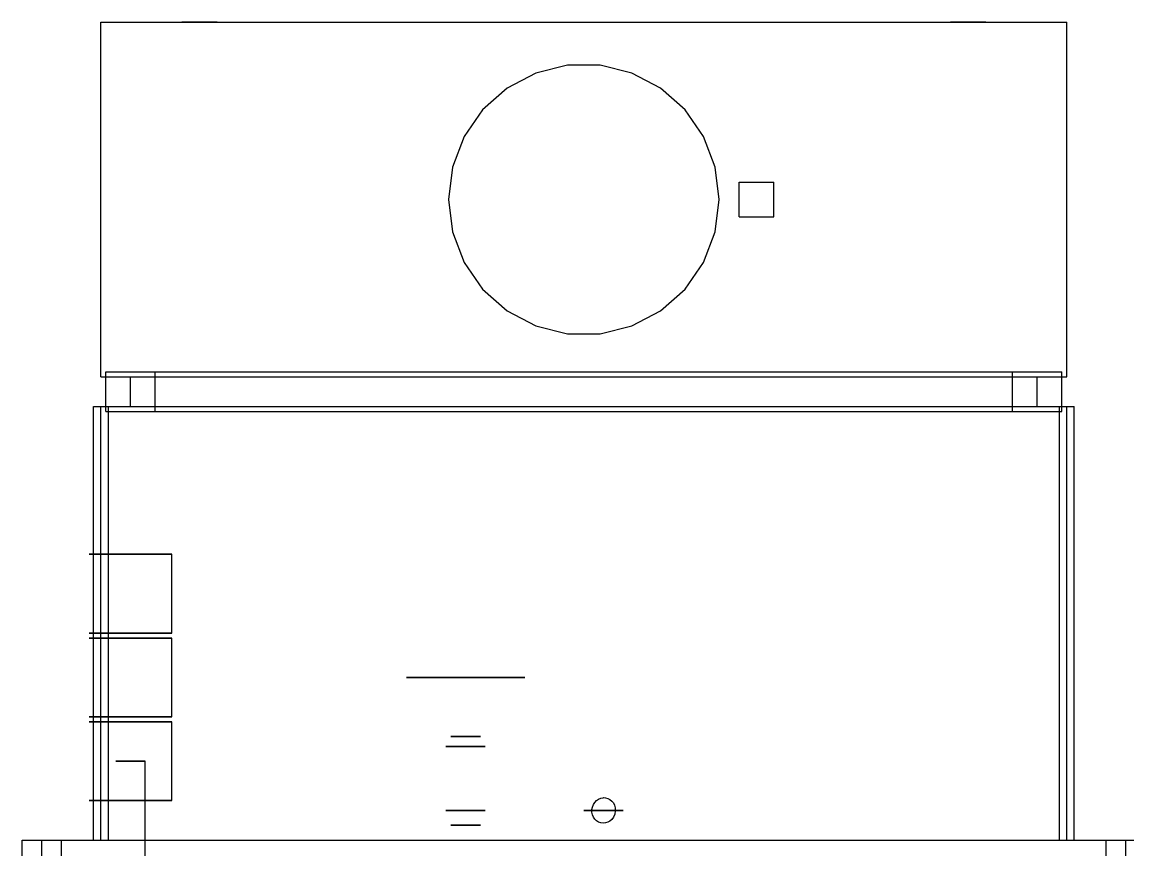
# Model space of a CAD drawing. Header units: millimetres. Extents: x -1355 to 669, y -1138 to 733.
# Drawn here: x 248 to 360.2, y 192 to 276 of the extents above; entities that cross this region are included whole.
import ezdxf

# ---------------------------------------------------------------- set-up
doc = ezdxf.new("R2010")
doc.units = ezdxf.units.MM
doc.layers.add('HIDDEN', color=8, linetype='Continuous')

msp = doc.modelspace()

# ---------------------------------------------------------------- linework, layer by layer
at = {"layer": 'HIDDEN'}
for points in [[(256, 276), (354, 276)], [(256, 276), (354, 276)], [(256, 240), (256, 276)], [(256, 240), (256, 276)], [(264.2, 276), (264.21, 276)], [(264.21, 276), (264.2, 276)], [(264.2, 276), (264.21, 276)], [(264.21, 276), (264.2, 276)], [(264.21, 276), (264.32, 276)], [(264.32, 276), (264.21, 276)], [(264.21, 276), (264.32, 276)], [(264.32, 276), (264.21, 276)], [(264.32, 276), (264.52, 276)], [(264.52, 276), (264.32, 276)], [(264.32, 276), (264.52, 276)], [(264.52, 276), (264.32, 276)], [(264.52, 276), (264.81, 276)], [(264.81, 276), (264.52, 276)], [(264.52, 276), (264.81, 276)], [(264.81, 276), (264.52, 276)], [(264.81, 276), (265.16, 276)], [(265.16, 276), (264.81, 276)], [(264.81, 276), (265.16, 276)], [(265.16, 276), (264.81, 276)], [(265.16, 276), (265.57, 276)], [(265.57, 276), (265.16, 276)], [(265.16, 276), (265.57, 276)], [(265.57, 276), (265.16, 276)], [(265.57, 276), (266, 276)], [(266, 276), (265.57, 276)], [(265.57, 276), (266, 276)], [(266, 276), (265.57, 276)], [(266.43, 276), (266, 276)], [(266, 276), (266.43, 276)], [(266.43, 276), (266, 276)], [(266, 276), (266.43, 276)], [(266.84, 276), (266.43, 276)], [(266.43, 276), (266.84, 276)], [(266.84, 276), (266.43, 276)], [(266.43, 276), (266.84, 276)], [(267.19, 276), (266.84, 276)], [(266.84, 276), (267.19, 276)], [(267.19, 276), (266.84, 276)], [(266.84, 276), (267.19, 276)], [(267.48, 276), (267.19, 276)], [(267.19, 276), (267.48, 276)], [(267.48, 276), (267.19, 276)], [(267.19, 276), (267.48, 276)], [(267.68, 276), (267.48, 276)], [(267.48, 276), (267.68, 276)], [(267.68, 276), (267.48, 276)], [(267.48, 276), (267.68, 276)], [(267.79, 276), (267.68, 276)], [(267.68, 276), (267.79, 276)], [(267.79, 276), (267.68, 276)], [(267.68, 276), (267.79, 276)], [(267.8, 276), (267.79, 276)], [(267.79, 276), (267.8, 276)], [(267.8, 276), (267.79, 276)], [(267.79, 276), (267.8, 276)], [(342.2, 276), (342.21, 276)], [(342.21, 276), (342.2, 276)], [(342.2, 276), (342.21, 276)], [(342.21, 276), (342.2, 276)], [(342.21, 276), (342.32, 276)], [(342.32, 276), (342.21, 276)], [(342.21, 276), (342.32, 276)], [(342.32, 276), (342.21, 276)], [(342.32, 276), (342.52, 276)], [(342.52, 276), (342.32, 276)], [(342.32, 276), (342.52, 276)], [(342.52, 276), (342.32, 276)], [(342.52, 276), (342.81, 276)], [(342.81, 276), (342.52, 276)], [(342.52, 276), (342.81, 276)], [(342.81, 276), (342.52, 276)], [(342.81, 276), (343.16, 276)], [(343.16, 276), (342.81, 276)], [(342.81, 276), (343.16, 276)], [(343.16, 276), (342.81, 276)], [(343.16, 276), (343.57, 276)], [(343.57, 276), (343.16, 276)], [(343.16, 276), (343.57, 276)], [(343.57, 276), (343.16, 276)], [(343.57, 276), (344, 276)], [(344, 276), (343.57, 276)], [(343.57, 276), (344, 276)], [(344, 276), (343.57, 276)], [(344.43, 276), (344, 276)], [(344, 276), (344.43, 276)], [(344.43, 276), (344, 276)], [(344, 276), (344.43, 276)], [(344.84, 276), (344.43, 276)], [(344.43, 276), (344.84, 276)], [(344.84, 276), (344.43, 276)], [(344.43, 276), (344.84, 276)], [(345.19, 276), (344.84, 276)], [(344.84, 276), (345.19, 276)], [(345.19, 276), (344.84, 276)], [(344.84, 276), (345.19, 276)], [(345.48, 276), (345.19, 276)], [(345.19, 276), (345.48, 276)], [(345.48, 276), (345.19, 276)], [(345.19, 276), (345.48, 276)], [(345.68, 276), (345.48, 276)], [(345.48, 276), (345.68, 276)], [(345.68, 276), (345.48, 276)], [(345.48, 276), (345.68, 276)], [(345.79, 276), (345.68, 276)], [(345.68, 276), (345.79, 276)], [(345.79, 276), (345.68, 276)], [(345.68, 276), (345.79, 276)], [(345.8, 276), (345.79, 276)], [(345.79, 276), (345.8, 276)], [(345.8, 276), (345.79, 276)], [(345.79, 276), (345.8, 276)], [(354, 240), (354, 276)], [(354, 240), (354, 276)], [(303.35, 271.62), (300.13, 270.83)], [(306.65, 271.62), (303.35, 271.62)], [(309.87, 270.83), (306.65, 271.62)], [(300.13, 270.83), (297.21, 269.29)], [(312.79, 269.29), (309.87, 270.83)], [(297.21, 269.29), (294.73, 267.1)], [(315.27, 267.1), (312.79, 269.29)], [(294.73, 267.1), (292.85, 264.38)], [(317.15, 264.38), (315.27, 267.1)], [(292.85, 264.38), (291.68, 261.28)], [(318.32, 261.28), (317.15, 264.38)], [(291.68, 261.28), (291.28, 258)], [(318.72, 258), (318.32, 261.28)], [(320.77, 259.75), (324.27, 259.75)], [(320.77, 259.75), (324.27, 259.75)], [(320.77, 256.25), (320.77, 259.75)], [(320.77, 256.25), (320.77, 259.75)], [(324.27, 256.25), (324.27, 259.75)], [(324.27, 256.25), (324.27, 259.75)], [(291.28, 258), (291.68, 254.72)], [(318.32, 254.72), (318.72, 258)], [(320.77, 256.25), (324.27, 256.25)], [(320.77, 256.25), (324.27, 256.25)], [(291.68, 254.72), (292.85, 251.62)], [(317.15, 251.62), (318.32, 254.72)], [(292.85, 251.62), (294.73, 248.9)], [(315.27, 248.9), (317.15, 251.62)], [(294.73, 248.9), (297.21, 246.71)], [(312.79, 246.71), (315.27, 248.9)], [(297.21, 246.71), (300.13, 245.17)], [(309.87, 245.17), (312.79, 246.71)], [(300.13, 245.17), (303.35, 244.38)], [(306.65, 244.38), (309.87, 245.17)], [(303.35, 244.38), (306.65, 244.38)], [(256.5, 240.5), (353.5, 240.5)], [(256.5, 240.5), (353.5, 240.5)], [(256.5, 236.5), (256.5, 240.5)], [(256.5, 236.5), (256.5, 240.5)], [(256.5, 240.5), (353.5, 240.5)], [(256.5, 240.5), (353.5, 240.5)], [(256.5, 236.5), (256.5, 240.5)], [(256.5, 236.5), (256.5, 240.5)], [(256.5, 240.5), (261.5, 240.5)], [(256.5, 240.5), (261.5, 240.5)], [(256.5, 236.5), (256.5, 240.5)], [(256.5, 236.5), (256.5, 240.5)], [(261.5, 236.5), (261.5, 240.5)], [(261.5, 236.5), (261.5, 240.5)], [(348.5, 240.5), (353.5, 240.5)], [(348.5, 240.5), (353.5, 240.5)], [(348.5, 236.5), (348.5, 240.5)], [(348.5, 236.5), (348.5, 240.5)], [(353.5, 236.5), (353.5, 240.5)], [(353.5, 236.5), (353.5, 240.5)], [(353.5, 236.5), (353.5, 240.5)], [(353.5, 236.5), (353.5, 240.5)], [(353.5, 236.5), (353.5, 240.5)], [(353.5, 236.5), (353.5, 240.5)], [(256, 240), (354, 240)], [(256, 240), (354, 240)], [(259, 240), (351, 240)], [(259, 240), (351, 240)], [(259, 237), (259, 240)], [(259, 237), (259, 240)], [(351, 237), (351, 240)], [(351, 237), (351, 240)], [(255.25, 237), (256.75, 237)], [(255.25, 237), (256.75, 237)], [(255.25, 193), (255.25, 237)], [(255.25, 193), (255.25, 237)], [(256, 237), (354, 237)], [(256, 237), (354, 237)], [(256, 193), (256, 237)], [(256, 193), (256, 237)], [(256, 237), (354, 237)], [(256, 237), (354, 237)], [(256, 193), (256, 237)], [(256, 193), (256, 237)], [(256.75, 193), (256.75, 237)], [(256.75, 193), (256.75, 237)], [(259, 237), (351, 237)], [(259, 237), (351, 237)], [(353.25, 237), (354.75, 237)], [(353.25, 237), (354.75, 237)], [(353.25, 193), (353.25, 237)], [(353.25, 193), (353.25, 237)], [(354, 193), (354, 237)], [(354, 193), (354, 237)], [(354, 193), (354, 237)], [(354, 193), (354, 237)], [(354.75, 193), (354.75, 237)], [(354.75, 193), (354.75, 237)], [(256.5, 236.5), (353.5, 236.5)], [(256.5, 236.5), (353.5, 236.5)], [(256.5, 236.5), (353.5, 236.5)], [(256.5, 236.5), (353.5, 236.5)], [(256.5, 236.5), (261.5, 236.5)], [(256.5, 236.5), (261.5, 236.5)], [(348.5, 236.5), (353.5, 236.5)], [(348.5, 236.5), (353.5, 236.5)], [(254.8, 222), (254.92, 222)], [(254.92, 222), (254.8, 222)], [(254.92, 222), (255.28, 222)], [(255.28, 222), (254.92, 222)], [(255.28, 222), (255.86, 222)], [(255.86, 222), (255.28, 222)], [(255.86, 222), (256.61, 222)], [(256.61, 222), (255.86, 222)], [(256.61, 222), (257.51, 222)], [(257.51, 222), (256.61, 222)], [(257.51, 222), (258.49, 222)], [(258.49, 222), (257.51, 222)], [(258.49, 222), (259.51, 222)], [(259.51, 222), (258.49, 222)], [(259.51, 222), (260.49, 222)], [(260.49, 222), (259.51, 222)], [(260.49, 222), (261.39, 222)], [(261.39, 222), (260.49, 222)], [(261.39, 222), (262.14, 222)], [(262.14, 222), (261.39, 222)], [(262.14, 222), (262.72, 222)], [(262.72, 222), (262.14, 222)], [(262.72, 222), (263.08, 222)], [(263.08, 222), (262.72, 222)], [(263.08, 222), (263.2, 222)], [(263.2, 222), (263.08, 222)], [(263.2, 214), (263.2, 222)], [(254.8, 214), (254.92, 214)], [(254.92, 214), (254.8, 214)], [(254.8, 213.5), (254.92, 213.5)], [(254.92, 213.5), (254.8, 213.5)], [(254.92, 214), (255.28, 214)], [(255.28, 214), (254.92, 214)], [(254.92, 213.5), (255.28, 213.5)], [(255.28, 213.5), (254.92, 213.5)], [(255.28, 214), (255.86, 214)], [(255.86, 214), (255.28, 214)], [(255.28, 213.5), (255.86, 213.5)], [(255.86, 213.5), (255.28, 213.5)], [(255.86, 214), (256.61, 214)], [(256.61, 214), (255.86, 214)], [(255.86, 213.5), (256.61, 213.5)], [(256.61, 213.5), (255.86, 213.5)], [(256.61, 214), (257.51, 214)], [(257.51, 214), (256.61, 214)], [(256.61, 213.5), (257.51, 213.5)], [(257.51, 213.5), (256.61, 213.5)], [(257.51, 214), (258.49, 214)], [(258.49, 214), (257.51, 214)], [(257.51, 213.5), (258.49, 213.5)], [(258.49, 213.5), (257.51, 213.5)], [(258.49, 214), (259.51, 214)], [(259.51, 214), (258.49, 214)], [(258.49, 213.5), (259.51, 213.5)], [(259.51, 213.5), (258.49, 213.5)], [(259.51, 214), (260.49, 214)], [(260.49, 214), (259.51, 214)], [(259.51, 213.5), (260.49, 213.5)], [(260.49, 213.5), (259.51, 213.5)], [(260.49, 214), (261.39, 214)], [(261.39, 214), (260.49, 214)], [(260.49, 213.5), (261.39, 213.5)], [(261.39, 213.5), (260.49, 213.5)], [(261.39, 214), (262.14, 214)], [(262.14, 214), (261.39, 214)], [(261.39, 213.5), (262.14, 213.5)], [(262.14, 213.5), (261.39, 213.5)], [(262.14, 214), (262.72, 214)], [(262.72, 214), (262.14, 214)], [(262.14, 213.5), (262.72, 213.5)], [(262.72, 213.5), (262.14, 213.5)], [(262.72, 214), (263.08, 214)], [(263.08, 214), (262.72, 214)], [(262.72, 213.5), (263.08, 213.5)], [(263.08, 213.5), (262.72, 213.5)], [(263.08, 214), (263.2, 214)], [(263.2, 214), (263.08, 214)], [(263.08, 213.5), (263.2, 213.5)], [(263.2, 213.5), (263.08, 213.5)], [(263.2, 205.5), (263.2, 213.5)], [(287, 209.5), (287.04, 209.5)], [(287.04, 209.5), (287, 209.5)], [(287.04, 209.5), (287.39, 209.5)], [(287.39, 209.5), (287.04, 209.5)], [(287.39, 209.5), (288.06, 209.5)], [(288.06, 209.5), (287.39, 209.5)], [(287.64, 209.5), (287.68, 209.5)], [(287.68, 209.5), (287.64, 209.5)], [(287.68, 209.5), (287.99, 209.5)], [(287.99, 209.5), (287.68, 209.5)], [(287.99, 209.5), (288.59, 209.5)], [(288.59, 209.5), (287.99, 209.5)], [(288.06, 209.5), (289.02, 209.5)], [(289.02, 209.5), (288.06, 209.5)], [(288.59, 209.5), (289.45, 209.5)], [(289.45, 209.5), (288.59, 209.5)], [(289.02, 209.5), (290.21, 209.5)], [(290.21, 209.5), (289.02, 209.5)], [(289.45, 209.5), (290.51, 209.5)], [(290.51, 209.5), (289.45, 209.5)], [(290.21, 209.5), (291.56, 209.5)], [(291.56, 209.5), (290.21, 209.5)], [(290.51, 209.5), (291.72, 209.5)], [(291.72, 209.5), (290.51, 209.5)], [(291.56, 209.5), (293, 209.5)], [(293, 209.5), (291.56, 209.5)], [(291.72, 209.5), (293, 209.5)], [(293, 209.5), (291.72, 209.5)], [(294.28, 209.5), (293, 209.5)], [(293, 209.5), (294.28, 209.5)], [(294.44, 209.5), (293, 209.5)], [(293, 209.5), (294.44, 209.5)], [(295.49, 209.5), (294.28, 209.5)], [(294.28, 209.5), (295.49, 209.5)], [(295.79, 209.5), (294.44, 209.5)], [(294.44, 209.5), (295.79, 209.5)], [(296.55, 209.5), (295.49, 209.5)], [(295.49, 209.5), (296.55, 209.5)], [(296.98, 209.5), (295.79, 209.5)], [(295.79, 209.5), (296.98, 209.5)], [(297.41, 209.5), (296.55, 209.5)], [(296.55, 209.5), (297.41, 209.5)], [(297.94, 209.5), (296.98, 209.5)], [(296.98, 209.5), (297.94, 209.5)], [(298.01, 209.5), (297.41, 209.5)], [(297.41, 209.5), (298.01, 209.5)], [(298.61, 209.5), (297.94, 209.5)], [(297.94, 209.5), (298.61, 209.5)], [(298.32, 209.5), (298.01, 209.5)], [(298.01, 209.5), (298.32, 209.5)], [(298.36, 209.5), (298.32, 209.5)], [(298.32, 209.5), (298.36, 209.5)], [(298.96, 209.5), (298.61, 209.5)], [(298.61, 209.5), (298.96, 209.5)], [(299, 209.5), (298.96, 209.5)], [(298.96, 209.5), (299, 209.5)], [(254.8, 205.5), (254.92, 205.5)], [(254.92, 205.5), (254.8, 205.5)], [(254.92, 205.5), (255.28, 205.5)], [(255.28, 205.5), (254.92, 205.5)], [(255.28, 205.5), (255.86, 205.5)], [(255.86, 205.5), (255.28, 205.5)], [(255.86, 205.5), (256.61, 205.5)], [(256.61, 205.5), (255.86, 205.5)], [(256.61, 205.5), (257.51, 205.5)], [(257.51, 205.5), (256.61, 205.5)], [(257.51, 205.5), (258.49, 205.5)], [(258.49, 205.5), (257.51, 205.5)], [(258.49, 205.5), (259.51, 205.5)], [(259.51, 205.5), (258.49, 205.5)], [(259.51, 205.5), (260.49, 205.5)], [(260.49, 205.5), (259.51, 205.5)], [(260.49, 205.5), (261.39, 205.5)], [(261.39, 205.5), (260.49, 205.5)], [(261.39, 205.5), (262.14, 205.5)], [(262.14, 205.5), (261.39, 205.5)], [(262.14, 205.5), (262.72, 205.5)], [(262.72, 205.5), (262.14, 205.5)], [(262.72, 205.5), (263.08, 205.5)], [(263.08, 205.5), (262.72, 205.5)], [(263.08, 205.5), (263.2, 205.5)], [(263.2, 205.5), (263.08, 205.5)], [(254.8, 205), (254.92, 205)], [(254.92, 205), (254.8, 205)], [(254.92, 205), (255.28, 205)], [(255.28, 205), (254.92, 205)], [(255.28, 205), (255.86, 205)], [(255.86, 205), (255.28, 205)], [(255.86, 205), (256.61, 205)], [(256.61, 205), (255.86, 205)], [(256.61, 205), (257.51, 205)], [(257.51, 205), (256.61, 205)], [(257.51, 205), (258.49, 205)], [(258.49, 205), (257.51, 205)], [(258.49, 205), (259.51, 205)], [(259.51, 205), (258.49, 205)], [(259.51, 205), (260.49, 205)], [(260.49, 205), (259.51, 205)], [(260.49, 205), (261.39, 205)], [(261.39, 205), (260.49, 205)], [(261.39, 205), (262.14, 205)], [(262.14, 205), (261.39, 205)], [(262.14, 205), (262.72, 205)], [(262.72, 205), (262.14, 205)], [(262.72, 205), (263.08, 205)], [(263.08, 205), (262.72, 205)], [(263.08, 205), (263.2, 205)], [(263.2, 205), (263.08, 205)], [(263.2, 197), (263.2, 205)], [(291.5, 203.5), (291.51, 203.5)], [(291.51, 203.5), (291.5, 203.5)], [(291.51, 203.5), (291.6, 203.5)], [(291.6, 203.5), (291.51, 203.5)], [(291.6, 203.5), (291.77, 203.5)], [(291.77, 203.5), (291.6, 203.5)], [(291.77, 203.5), (292.01, 203.5)], [(292.01, 203.5), (291.77, 203.5)], [(292.01, 203.5), (292.3, 203.5)], [(292.3, 203.5), (292.01, 203.5)], [(292.3, 203.5), (292.64, 203.5)], [(292.64, 203.5), (292.3, 203.5)], [(292.64, 203.5), (293, 203.5)], [(293, 203.5), (292.64, 203.5)], [(293.36, 203.5), (293, 203.5)], [(293, 203.5), (293.36, 203.5)], [(293.7, 203.5), (293.36, 203.5)], [(293.36, 203.5), (293.7, 203.5)], [(293.99, 203.5), (293.7, 203.5)], [(293.7, 203.5), (293.99, 203.5)], [(294.23, 203.5), (293.99, 203.5)], [(293.99, 203.5), (294.23, 203.5)], [(294.4, 203.5), (294.23, 203.5)], [(294.23, 203.5), (294.4, 203.5)], [(294.49, 203.5), (294.4, 203.5)], [(294.4, 203.5), (294.49, 203.5)], [(294.5, 203.5), (294.49, 203.5)], [(294.49, 203.5), (294.5, 203.5)], [(291, 202.5), (291.01, 202.5)], [(291.01, 202.5), (291, 202.5)], [(291.01, 202.5), (291.13, 202.5)], [(291.13, 202.5), (291.01, 202.5)], [(291.13, 202.5), (291.35, 202.5)], [(291.35, 202.5), (291.13, 202.5)], [(291.35, 202.5), (291.67, 202.5)], [(291.67, 202.5), (291.35, 202.5)], [(291.56, 202.5), (291.57, 202.5)], [(291.57, 202.5), (291.56, 202.5)], [(291.57, 202.5), (291.65, 202.5)], [(291.65, 202.5), (291.57, 202.5)], [(291.65, 202.5), (291.82, 202.5)], [(291.82, 202.5), (291.65, 202.5)], [(291.67, 202.5), (292.07, 202.5)], [(292.07, 202.5), (291.67, 202.5)], [(291.82, 202.5), (292.05, 202.5)], [(292.05, 202.5), (291.82, 202.5)], [(292.05, 202.5), (292.33, 202.5)], [(292.33, 202.5), (292.05, 202.5)], [(292.07, 202.5), (292.52, 202.5)], [(292.52, 202.5), (292.07, 202.5)], [(292.33, 202.5), (292.66, 202.5)], [(292.66, 202.5), (292.33, 202.5)], [(292.52, 202.5), (293, 202.5)], [(293, 202.5), (292.52, 202.5)], [(292.66, 202.5), (293, 202.5)], [(293, 202.5), (292.66, 202.5)], [(293.34, 202.5), (293, 202.5)], [(293, 202.5), (293.34, 202.5)], [(293.48, 202.5), (293, 202.5)], [(293, 202.5), (293.48, 202.5)], [(293.67, 202.5), (293.34, 202.5)], [(293.34, 202.5), (293.67, 202.5)], [(293.93, 202.5), (293.48, 202.5)], [(293.48, 202.5), (293.93, 202.5)], [(293.95, 202.5), (293.67, 202.5)], [(293.67, 202.5), (293.95, 202.5)], [(294.33, 202.5), (293.93, 202.5)], [(293.93, 202.5), (294.33, 202.5)], [(294.18, 202.5), (293.95, 202.5)], [(293.95, 202.5), (294.18, 202.5)], [(294.35, 202.5), (294.18, 202.5)], [(294.18, 202.5), (294.35, 202.5)], [(294.65, 202.5), (294.33, 202.5)], [(294.33, 202.5), (294.65, 202.5)], [(294.43, 202.5), (294.35, 202.5)], [(294.35, 202.5), (294.43, 202.5)], [(294.44, 202.5), (294.43, 202.5)], [(294.43, 202.5), (294.44, 202.5)], [(294.87, 202.5), (294.65, 202.5)], [(294.65, 202.5), (294.87, 202.5)], [(294.99, 202.5), (294.87, 202.5)], [(294.87, 202.5), (294.99, 202.5)], [(295, 202.5), (294.99, 202.5)], [(294.99, 202.5), (295, 202.5)], [(257.5, 201), (257.54, 201)], [(257.54, 201), (257.5, 201)], [(257.54, 201), (257.67, 201)], [(257.67, 201), (257.54, 201)], [(257.67, 201), (257.88, 201)], [(257.88, 201), (257.67, 201)], [(257.88, 201), (258.15, 201)], [(258.15, 201), (257.88, 201)], [(258.15, 201), (258.47, 201)], [(258.47, 201), (258.15, 201)], [(258.47, 201), (258.82, 201)], [(258.82, 201), (258.47, 201)], [(258.82, 201), (259.18, 201)], [(259.18, 201), (258.82, 201)], [(259.18, 201), (259.53, 201)], [(259.53, 201), (259.18, 201)], [(259.53, 201), (259.85, 201)], [(259.85, 201), (259.53, 201)], [(259.85, 201), (260.12, 201)], [(260.12, 201), (259.85, 201)], [(260.12, 201), (260.33, 201)], [(260.33, 201), (260.12, 201)], [(260.33, 201), (260.46, 201)], [(260.46, 201), (260.33, 201)], [(260.46, 201), (260.5, 201)], [(260.5, 201), (260.46, 201)], [(260.5, 189), (260.5, 201)], [(254.8, 197), (254.92, 197)], [(254.92, 197), (254.8, 197)], [(254.92, 197), (255.28, 197)], [(255.28, 197), (254.92, 197)], [(255.28, 197), (255.86, 197)], [(255.86, 197), (255.28, 197)], [(255.86, 197), (256.61, 197)], [(256.61, 197), (255.86, 197)], [(256.61, 197), (257.51, 197)], [(257.51, 197), (256.61, 197)], [(257.51, 197), (258.49, 197)], [(258.49, 197), (257.51, 197)], [(258.49, 197), (259.51, 197)], [(259.51, 197), (258.49, 197)], [(259.51, 197), (260.49, 197)], [(260.49, 197), (259.51, 197)], [(260.49, 197), (261.39, 197)], [(261.39, 197), (260.49, 197)], [(261.39, 197), (262.14, 197)], [(262.14, 197), (261.39, 197)], [(262.14, 197), (262.72, 197)], [(262.72, 197), (262.14, 197)], [(262.72, 197), (263.08, 197)], [(263.08, 197), (262.72, 197)], [(263.08, 197), (263.2, 197)], [(263.2, 197), (263.08, 197)], [(305.81, 196.09), (305.86, 196.35)], [(305.86, 196.35), (305.96, 196.59)], [(305.96, 196.59), (306.1, 196.81)], [(306.1, 196.81), (306.27, 197)], [(306.27, 197), (306.48, 197.15)], [(306.48, 197.15), (306.71, 197.25)], [(306.71, 197.25), (306.95, 197.29)], [(306.95, 197.29), (307.04, 197.3)], [(307.04, 197.3), (307.19, 197.29)], [(307.19, 197.29), (307.43, 197.23)], [(307.43, 197.23), (307.64, 197.11)], [(307.64, 197.11), (307.83, 196.96)], [(307.83, 196.96), (307.99, 196.76)], [(307.99, 196.76), (308.1, 196.53)], [(308.1, 196.53), (308.17, 196.28)], [(291, 196), (291.01, 196)], [(291.01, 196), (291, 196)], [(291.01, 196), (291.13, 196)], [(291.13, 196), (291.01, 196)], [(291.13, 196), (291.35, 196)], [(291.35, 196), (291.13, 196)], [(291.35, 196), (291.67, 196)], [(291.67, 196), (291.35, 196)], [(291.67, 196), (292.07, 196)], [(292.07, 196), (291.67, 196)], [(292.07, 196), (292.52, 196)], [(292.52, 196), (292.07, 196)], [(292.52, 196), (293, 196)], [(293, 196), (292.52, 196)], [(293.48, 196), (293, 196)], [(293, 196), (293.48, 196)], [(293.93, 196), (293.48, 196)], [(293.48, 196), (293.93, 196)], [(294.33, 196), (293.93, 196)], [(293.93, 196), (294.33, 196)], [(294.65, 196), (294.33, 196)], [(294.33, 196), (294.65, 196)], [(294.87, 196), (294.65, 196)], [(294.65, 196), (294.87, 196)], [(294.99, 196), (294.87, 196)], [(294.87, 196), (294.99, 196)], [(295, 196), (294.99, 196)], [(294.99, 196), (295, 196)], [(305, 196), (305.01, 196)], [(305.01, 196), (305, 196)], [(305.01, 196), (305.13, 196)], [(305.13, 196), (305.01, 196)], [(305.13, 196), (305.35, 196)], [(305.35, 196), (305.13, 196)], [(305.35, 196), (305.67, 196)], [(305.67, 196), (305.35, 196)], [(305.67, 196), (306.07, 196)], [(306.07, 196), (305.67, 196)], [(305.81, 195.83), (305.81, 196.09)], [(305.86, 195.57), (305.81, 195.83)], [(305.96, 195.33), (305.86, 195.57)], [(306.1, 195.12), (305.96, 195.33)], [(306.07, 196), (306.52, 196)], [(306.52, 196), (306.07, 196)], [(306.52, 196), (307, 196)], [(307, 196), (306.52, 196)], [(307.48, 196), (307, 196)], [(307, 196), (307.48, 196)], [(307.93, 196), (307.48, 196)], [(307.48, 196), (307.93, 196)], [(308, 195.33), (307.83, 195.1)], [(308.33, 196), (307.93, 196)], [(307.93, 196), (308.33, 196)], [(308.13, 195.63), (308, 195.33)], [(308.19, 195.95), (308.13, 195.63)], [(308.17, 196.28), (308.19, 196.12)], [(308.19, 196.12), (308.19, 195.95)], [(308.65, 196), (308.33, 196)], [(308.33, 196), (308.65, 196)], [(308.87, 196), (308.65, 196)], [(308.65, 196), (308.87, 196)], [(308.99, 196), (308.87, 196)], [(308.87, 196), (308.99, 196)], [(309, 196), (308.99, 196)], [(308.99, 196), (309, 196)], [(291.5, 194.5), (291.51, 194.5)], [(291.51, 194.5), (291.5, 194.5)], [(291.51, 194.5), (291.6, 194.5)], [(291.6, 194.5), (291.51, 194.5)], [(291.6, 194.5), (291.77, 194.5)], [(291.77, 194.5), (291.6, 194.5)], [(291.77, 194.5), (292.01, 194.5)], [(292.01, 194.5), (291.77, 194.5)], [(292.01, 194.5), (292.3, 194.5)], [(292.3, 194.5), (292.01, 194.5)], [(292.3, 194.5), (292.64, 194.5)], [(292.64, 194.5), (292.3, 194.5)], [(292.64, 194.5), (293, 194.5)], [(293, 194.5), (292.64, 194.5)], [(293.36, 194.5), (293, 194.5)], [(293, 194.5), (293.36, 194.5)], [(293.7, 194.5), (293.36, 194.5)], [(293.36, 194.5), (293.7, 194.5)], [(293.99, 194.5), (293.7, 194.5)], [(293.7, 194.5), (293.99, 194.5)], [(294.23, 194.5), (293.99, 194.5)], [(293.99, 194.5), (294.23, 194.5)], [(294.4, 194.5), (294.23, 194.5)], [(294.23, 194.5), (294.4, 194.5)], [(294.49, 194.5), (294.4, 194.5)], [(294.4, 194.5), (294.49, 194.5)], [(294.5, 194.5), (294.49, 194.5)], [(294.49, 194.5), (294.5, 194.5)], [(306.27, 194.95), (306.1, 195.12)], [(306.48, 194.82), (306.27, 194.95)], [(306.71, 194.73), (306.48, 194.82)], [(306.96, 194.7), (306.71, 194.73)], [(307.19, 194.73), (306.96, 194.7)], [(307.42, 194.8), (307.19, 194.73)], [(307.64, 194.93), (307.42, 194.8)], [(307.83, 195.1), (307.64, 194.93)], [(248, 189), (248, 193)], [(248, 193), (252, 193)], [(248, 189), (248, 193)], [(248, 193), (252, 193)], [(250, 189), (250, 193)], [(250, 193), (360, 193)], [(250, 189), (250, 193)], [(250, 193), (360, 193)], [(250, 189), (250, 193)], [(250, 193), (360, 193)], [(250, 189), (250, 193)], [(250, 193), (360, 193)], [(252, 189), (252, 193)], [(252, 189), (252, 193)], [(255.25, 193), (256.75, 193)], [(255.25, 193), (256.75, 193)], [(256, 193), (354, 193)], [(256, 193), (354, 193)], [(256, 193), (354, 193)], [(256, 193), (354, 193)], [(353.25, 193), (354.75, 193)], [(353.25, 193), (354.75, 193)], [(358, 189), (358, 193)], [(358, 193), (362, 193)], [(358, 189), (358, 193)], [(358, 193), (362, 193)], [(360, 189), (360, 193)], [(360, 189), (360, 193)], [(360, 189), (360, 193)], [(360, 189), (360, 193)]]:
    msp.add_lwpolyline(points, dxfattribs=at)

doc.saveas('drawing.dxf')
